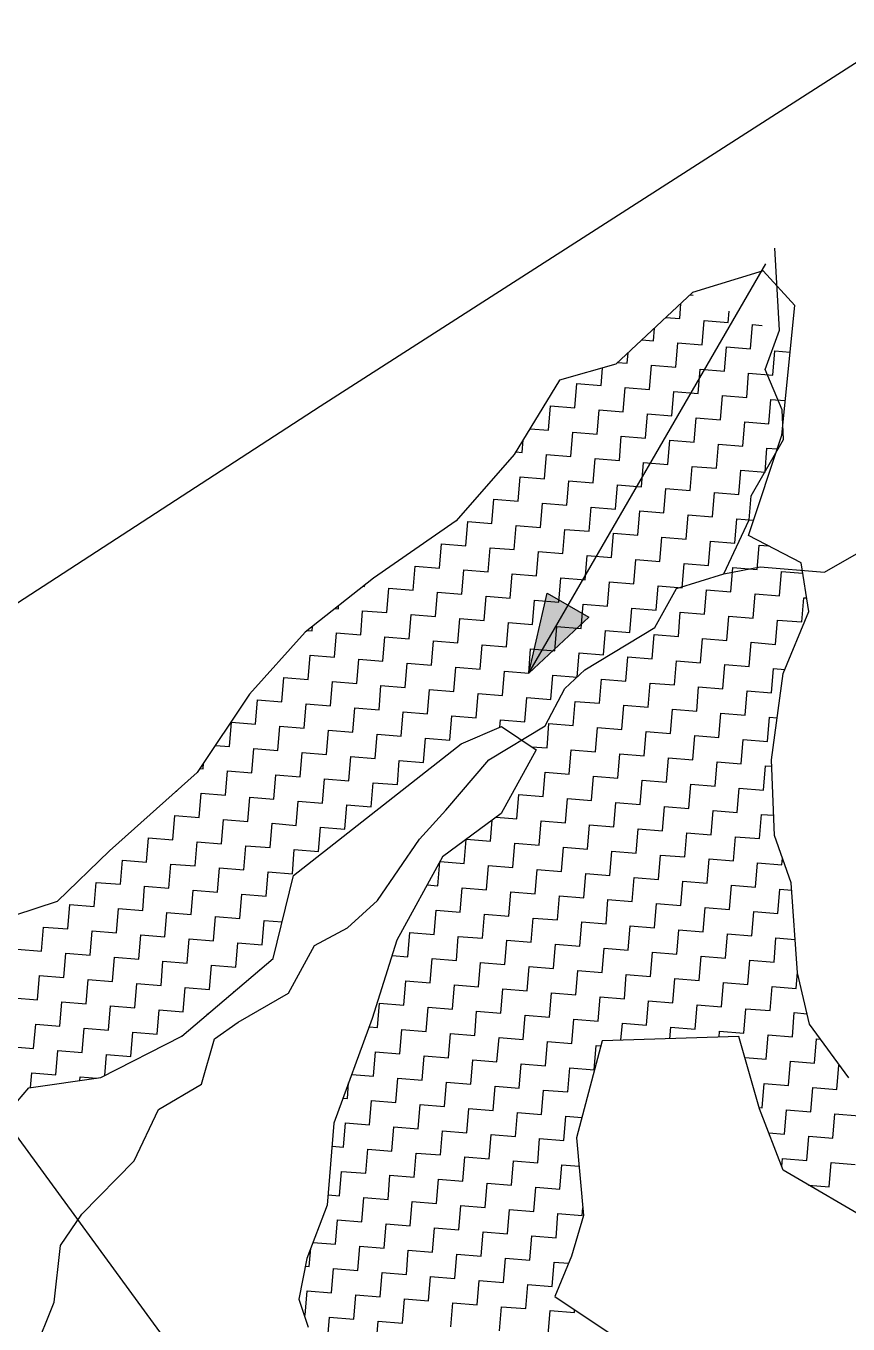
# Model space of a CAD drawing. Header units: metres. Extents: x 286589 to 288713, y 2001360 to 2004418.
# Drawn here: x 287194.5 to 287371.2, y 2003863 to 2004141.9 of the extents above; entities that cross this region are included whole.
import ezdxf

# ---------------------------------------------------------------- set-up
doc = ezdxf.new("R2010")
doc.units = ezdxf.units.M
doc.header["$MEASUREMENT"] = 0
for name, color, linetype in [('LINE_WATER', 4, 'Continuous'), ('POLY_HATCH', 12, 'Continuous'), ('POLY_PARCEL', 6, 'Continuous'), ('V_BOUND_LINE', 7, 'Continuous')]:
    doc.layers.add(name, color=color, linetype=linetype)

msp = doc.modelspace()

# ---------------------------------------------------------------- hatches: boundary and pattern name
h = msp.add_hatch(color=256)
h.paths.add_polyline_path([(287311.02, 2004017.45), (287306.56, 2004020.04), (287302.57, 2004002.86)])
h.paths.add_polyline_path([(287302.57, 2004002.86), (287315.49, 2004014.87), (287311.02, 2004017.45)])

# ---------------------------------------------------------------- linework, layer by layer
for points in [[(287302.57, 2004002.86), (287353.51, 2004090.78)], [(287302.57, 2004002.86), (287306.56, 2004020.04)], [(287306.56, 2004020.04), (287315.49, 2004014.87)], [(287302.57, 2004002.86), (287315.49, 2004014.87)]]:
    msp.add_lwpolyline(points)
at = {"layer": 'LINE_WATER'}
for p, q in [((287356.45, 2004076.56), (287355.5, 2004094.11)), ((287353.38, 2004068.08), (287356.45, 2004076.56)), ((287357.04, 2004059.44), (287353.38, 2004068.08)), ((287357.32, 2004053.07), (287357.04, 2004059.44)), ((287350.37, 2004040.93), (287357.32, 2004053.07)), ((287349.95, 2004035.8), (287350.37, 2004040.93)), ((287344.51, 2004024.16), (287349.95, 2004035.8)), ((287366.12, 2004024.56), (287374.03, 2004029.08)), ((287344.51, 2004024.16), (287352.3, 2004025.69)), ((287352.3, 2004025.69), (287366.12, 2004024.56)), ((287334.32, 2004021.02), (287344.51, 2004024.16)), ((287329.67, 2004012.66), (287334.32, 2004021.02)), ((287314.63, 2004003.56), (287329.67, 2004012.66)), ((287310.33, 2003999.55), (287314.63, 2004003.56)), ((287306.1, 2003991.55), (287310.33, 2003999.55)), ((287293.98, 2003984.2), (287306.1, 2003991.55)), ((287284.76, 2003973.44), (287293.98, 2003984.2)), ((287279.08, 2003967.16), (287284.76, 2003973.44)), ((287270.07, 2003953.99), (287279.08, 2003967.16)), ((287263.63, 2003948.17), (287270.07, 2003953.99)), ((287256.57, 2003944.37), (287263.63, 2003948.17)), ((287250.97, 2003934.11), (287256.57, 2003944.37)), ((287240.13, 2003927.85), (287250.97, 2003934.11)), ((287235.07, 2003924.29), (287240.13, 2003927.85)), ((287232.29, 2003914.59), (287235.07, 2003924.29)), ((287223.04, 2003909.14), (287232.29, 2003914.59)), ((287217.77, 2003898.06), (287223.04, 2003909.14)), ((287206.51, 2003886.67), (287217.77, 2003898.06)), ((287201.99, 2003879.89), (287206.51, 2003886.67)), ((287200.59, 2003867.7), (287201.99, 2003879.89)), ((287196.11, 2003856.55), (287200.59, 2003867.7))]:
    msp.add_line(p, q, dxfattribs=at)
at = {"layer": 'POLY_HATCH', "linetype": 'Continuous'}
for p, q in [((287337.24, 2004084.08), (287337.91, 2004084.02)), ((287335.04, 2004079.01), (287335.3, 2004082.28)), ((287332.05, 2004079.25), (287335.04, 2004079.01)), ((287339.83, 2004073.36), (287340.26, 2004078.58)), ((287340.26, 2004078.58), (287345.47, 2004078.15)), ((287345.47, 2004078.15), (287345.68, 2004080.64)), ((287329.39, 2004074.21), (287329.62, 2004076.98)), ((287350.27, 2004072.51), (287350.69, 2004077.73)), ((287350.69, 2004077.73), (287352.76, 2004077.56)), ((287326.87, 2004074.42), (287329.39, 2004074.21)), ((287334.19, 2004068.57), (287334.61, 2004073.79)), ((287334.61, 2004073.79), (287339.83, 2004073.36)), ((287344.62, 2004067.72), (287345.05, 2004072.94)), ((287345.05, 2004072.94), (287350.27, 2004072.51)), ((287323.75, 2004069.42), (287323.94, 2004071.69)), ((287355.06, 2004066.87), (287355.48, 2004072.09)), ((287355.48, 2004072.09), (287358.74, 2004071.82)), ((287318.11, 2004064.63), (287318.41, 2004068.39)), ((287321.68, 2004069.59), (287323.75, 2004069.42)), ((287328.54, 2004063.78), (287328.97, 2004068.99)), ((287328.97, 2004068.99), (287334.19, 2004068.57)), ((287338.98, 2004062.93), (287339.4, 2004068.14)), ((287339.4, 2004068.14), (287344.62, 2004067.72)), ((287349.42, 2004062.08), (287349.84, 2004067.29)), ((287349.84, 2004067.29), (287355.06, 2004066.87)), ((287312.46, 2004059.83), (287312.89, 2004065.05)), ((287312.89, 2004065.05), (287318.11, 2004064.63)), ((287322.9, 2004058.98), (287323.32, 2004064.2)), ((287323.32, 2004064.2), (287328.54, 2004063.78)), ((287333.34, 2004058.13), (287333.76, 2004063.35)), ((287333.76, 2004063.35), (287338.98, 2004062.93)), ((287343.77, 2004057.28), (287344.2, 2004062.5)), ((287344.2, 2004062.5), (287349.42, 2004062.08)), ((287306.82, 2004055.04), (287307.25, 2004060.26)), ((287307.25, 2004060.26), (287312.46, 2004059.83)), ((287317.26, 2004054.19), (287317.68, 2004059.41)), ((287317.68, 2004059.41), (287322.9, 2004058.98)), ((287354.21, 2004056.43), (287354.63, 2004061.65)), ((287354.63, 2004061.65), (287357.71, 2004061.4)), ((287327.69, 2004053.34), (287328.12, 2004058.56)), ((287328.12, 2004058.56), (287333.34, 2004058.13)), ((287338.13, 2004052.49), (287338.55, 2004057.71)), ((287338.55, 2004057.71), (287343.77, 2004057.28)), ((287348.56, 2004051.64), (287348.99, 2004056.86)), ((287348.99, 2004056.86), (287354.21, 2004056.43)), ((287302.86, 2004055.36), (287306.82, 2004055.04)), ((287311.61, 2004049.4), (287312.04, 2004054.62)), ((287312.04, 2004054.62), (287317.26, 2004054.19)), ((287322.05, 2004048.55), (287322.47, 2004053.77)), ((287322.47, 2004053.77), (287327.69, 2004053.34)), ((287301.18, 2004050.25), (287301.4, 2004052.96)), ((287332.49, 2004047.7), (287332.91, 2004052.91)), ((287332.91, 2004052.91), (287338.13, 2004052.49)), ((287342.92, 2004046.85), (287343.35, 2004052.06)), ((287343.35, 2004052.06), (287348.56, 2004051.64)), ((287353.36, 2004046), (287353.78, 2004051.21)), ((287353.78, 2004051.21), (287355.99, 2004051.03)), ((287299.82, 2004050.36), (287301.18, 2004050.25)), ((287305.97, 2004044.61), (287306.39, 2004049.82)), ((287306.39, 2004049.82), (287311.61, 2004049.4)), ((287316.41, 2004043.75), (287316.83, 2004048.97)), ((287316.83, 2004048.97), (287322.05, 2004048.55)), ((287326.84, 2004042.9), (287327.27, 2004048.12)), ((287327.27, 2004048.12), (287332.49, 2004047.7)), ((287300.33, 2004039.81), (287300.75, 2004045.03)), ((287300.75, 2004045.03), (287305.97, 2004044.61)), ((287337.28, 2004042.05), (287337.7, 2004047.27)), ((287337.7, 2004047.27), (287342.92, 2004046.85)), ((287347.71, 2004041.2), (287348.14, 2004046.42)), ((287348.14, 2004046.42), (287353.36, 2004046)), ((287310.76, 2004038.96), (287311.19, 2004044.18)), ((287311.19, 2004044.18), (287316.41, 2004043.75)), ((287321.2, 2004038.11), (287321.62, 2004043.33)), ((287321.62, 2004043.33), (287326.84, 2004042.9)), ((287331.63, 2004037.26), (287332.06, 2004042.48)), ((287332.06, 2004042.48), (287337.28, 2004042.05)), ((287294.68, 2004035.02), (287295.11, 2004040.24)), ((287295.11, 2004040.24), (287300.33, 2004039.81)), ((287342.07, 2004036.41), (287342.5, 2004041.63)), ((287342.5, 2004041.63), (287347.71, 2004041.2)), ((287305.12, 2004034.17), (287305.54, 2004039.39)), ((287305.54, 2004039.39), (287310.76, 2004038.96)), ((287315.55, 2004033.32), (287315.98, 2004038.54)), ((287315.98, 2004038.54), (287321.2, 2004038.11)), ((287325.99, 2004032.47), (287326.42, 2004037.69)), ((287326.42, 2004037.69), (287331.63, 2004037.26)), ((287336.43, 2004031.62), (287336.85, 2004036.84)), ((287336.85, 2004036.84), (287342.07, 2004036.41)), ((287289.04, 2004030.23), (287289.46, 2004035.45)), ((287289.46, 2004035.45), (287294.68, 2004035.02)), ((287299.48, 2004029.38), (287299.9, 2004034.59)), ((287299.9, 2004034.59), (287305.12, 2004034.17)), ((287346.86, 2004030.77), (287347.29, 2004035.98)), ((287347.29, 2004035.98), (287350.89, 2004035.69)), ((287309.91, 2004028.53), (287310.34, 2004033.74)), ((287310.34, 2004033.74), (287315.55, 2004033.32)), ((287320.35, 2004027.68), (287320.77, 2004032.89)), ((287320.77, 2004032.89), (287325.99, 2004032.47)), ((287330.78, 2004026.82), (287331.21, 2004032.04)), ((287331.21, 2004032.04), (287336.43, 2004031.62)), ((287341.22, 2004025.97), (287341.65, 2004031.19)), ((287341.65, 2004031.19), (287346.86, 2004030.77)), ((287283.4, 2004025.43), (287283.82, 2004030.65)), ((287283.82, 2004030.65), (287289.04, 2004030.23)), ((287293.83, 2004024.58), (287294.26, 2004029.8)), ((287294.26, 2004029.8), (287299.48, 2004029.38)), ((287304.27, 2004023.73), (287304.69, 2004028.95)), ((287304.69, 2004028.95), (287309.91, 2004028.53)), ((287351.66, 2004025.12), (287352.08, 2004030.34)), ((287352.08, 2004030.34), (287354.14, 2004030.17)), ((287277.75, 2004020.64), (287278.18, 2004025.86)), ((287278.18, 2004025.86), (287283.4, 2004025.43)), ((287314.7, 2004022.88), (287315.13, 2004028.1)), ((287315.13, 2004028.1), (287320.35, 2004027.68)), ((287325.14, 2004022.03), (287325.57, 2004027.25)), ((287325.57, 2004027.25), (287330.78, 2004026.82)), ((287335.58, 2004021.18), (287336, 2004026.4)), ((287336, 2004026.4), (287341.22, 2004025.97)), ((287346.01, 2004020.33), (287346.44, 2004025.55)), ((287346.44, 2004025.55), (287351.66, 2004025.12)), ((287288.19, 2004019.79), (287288.61, 2004025.01)), ((287288.61, 2004025.01), (287293.83, 2004024.58)), ((287298.62, 2004018.94), (287299.05, 2004024.16)), ((287299.05, 2004024.16), (287304.27, 2004023.73)), ((287309.06, 2004018.09), (287309.49, 2004023.31)), ((287309.49, 2004023.31), (287314.7, 2004022.88)), ((287356.45, 2004019.48), (287356.87, 2004024.7)), ((287356.87, 2004024.7), (287361.49, 2004024.32)), ((287267.07, 2004021.51), (287267.32, 2004021.49)), ((287267.32, 2004021.49), (287267.33, 2004021.72)), ((287272.11, 2004015.85), (287272.53, 2004021.07)), ((287272.53, 2004021.07), (287277.75, 2004020.64)), ((287282.54, 2004015), (287282.97, 2004020.22)), ((287282.97, 2004020.22), (287288.19, 2004019.79)), ((287319.5, 2004017.24), (287319.92, 2004022.46)), ((287319.92, 2004022.46), (287325.14, 2004022.03)), ((287329.93, 2004016.39), (287330.36, 2004021.61)), ((287330.36, 2004021.61), (287335.58, 2004021.18)), ((287340.37, 2004015.54), (287340.79, 2004020.76)), ((287340.79, 2004020.76), (287346.01, 2004020.33)), ((287350.81, 2004014.69), (287351.23, 2004019.9)), ((287351.23, 2004019.9), (287356.45, 2004019.48)), ((287261.67, 2004016.7), (287261.72, 2004017.31)), ((287292.98, 2004014.15), (287293.41, 2004019.37)), ((287293.41, 2004019.37), (287298.62, 2004018.94)), ((287303.42, 2004013.3), (287303.84, 2004018.51)), ((287303.84, 2004018.51), (287309.06, 2004018.09)), ((287313.85, 2004012.45), (287314.28, 2004017.66)), ((287314.28, 2004017.66), (287319.5, 2004017.24)), ((287361.24, 2004013.84), (287361.67, 2004019.05)), ((287361.67, 2004019.05), (287362.31, 2004019)), ((287261.02, 2004016.75), (287261.67, 2004016.7)), ((287266.47, 2004011.06), (287266.89, 2004016.27)), ((287266.89, 2004016.27), (287272.11, 2004015.85)), ((287276.9, 2004010.21), (287277.33, 2004015.42)), ((287277.33, 2004015.42), (287282.54, 2004015)), ((287287.34, 2004009.35), (287287.76, 2004014.57)), ((287287.76, 2004014.57), (287292.98, 2004014.15)), ((287324.29, 2004011.6), (287324.71, 2004016.81)), ((287324.71, 2004016.81), (287329.93, 2004016.39)), ((287334.73, 2004010.74), (287335.15, 2004015.96)), ((287335.15, 2004015.96), (287340.37, 2004015.54)), ((287345.16, 2004009.89), (287345.59, 2004015.11)), ((287345.59, 2004015.11), (287350.81, 2004014.69)), ((287254.97, 2004011.99), (287256.03, 2004011.91)), ((287256.03, 2004011.91), (287256.11, 2004012.89)), ((287297.77, 2004008.5), (287298.2, 2004013.72)), ((287298.2, 2004013.72), (287303.42, 2004013.3)), ((287308.21, 2004007.65), (287308.64, 2004012.87)), ((287308.64, 2004012.87), (287313.85, 2004012.45)), ((287318.65, 2004006.8), (287319.07, 2004012.02)), ((287319.07, 2004012.02), (287324.29, 2004011.6)), ((287355.6, 2004009.04), (287356.02, 2004014.26)), ((287356.02, 2004014.26), (287361.24, 2004013.84)), ((287260.82, 2004006.26), (287261.25, 2004011.48)), ((287261.25, 2004011.48), (287266.47, 2004011.06)), ((287271.26, 2004005.41), (287271.68, 2004010.63)), ((287271.68, 2004010.63), (287276.9, 2004010.21)), ((287281.69, 2004004.56), (287282.12, 2004009.78)), ((287282.12, 2004009.78), (287287.34, 2004009.35)), ((287292.13, 2004003.71), (287292.56, 2004008.93)), ((287292.56, 2004008.93), (287297.77, 2004008.5)), ((287329.08, 2004005.95), (287329.51, 2004011.17)), ((287329.51, 2004011.17), (287334.73, 2004010.74)), ((287339.52, 2004005.1), (287339.94, 2004010.32)), ((287339.94, 2004010.32), (287345.16, 2004009.89)), ((287349.95, 2004004.25), (287350.38, 2004009.47)), ((287350.38, 2004009.47), (287355.6, 2004009.04)), ((287255.18, 2004001.47), (287255.6, 2004006.69)), ((287255.6, 2004006.69), (287260.82, 2004006.26)), ((287302.57, 2004002.86), (287302.99, 2004008.08)), ((287302.99, 2004008.08), (287308.21, 2004007.65)), ((287313, 2004002.01), (287313.43, 2004007.23)), ((287313.43, 2004007.23), (287318.65, 2004006.8)), ((287323.44, 2004001.16), (287323.86, 2004006.38)), ((287323.86, 2004006.38), (287329.08, 2004005.95)), ((287265.61, 2004000.62), (287266.04, 2004005.84)), ((287266.04, 2004005.84), (287271.26, 2004005.41)), ((287276.05, 2003999.77), (287276.48, 2004004.99)), ((287276.48, 2004004.99), (287281.69, 2004004.56)), ((287286.49, 2003998.92), (287286.91, 2004004.14)), ((287286.91, 2004004.14), (287292.13, 2004003.71)), ((287296.92, 2003998.07), (287297.35, 2004003.29)), ((287297.35, 2004003.29), (287302.57, 2004002.86)), ((287333.88, 2004000.31), (287334.3, 2004005.53)), ((287334.3, 2004005.53), (287339.52, 2004005.1)), ((287344.31, 2003999.46), (287344.74, 2004004.68)), ((287344.74, 2004004.68), (287349.95, 2004004.25)), ((287354.75, 2003998.61), (287355.17, 2004003.83)), ((287355.17, 2004003.83), (287357.6, 2004003.63)), ((287249.53, 2003996.68), (287249.96, 2004001.9)), ((287249.96, 2004001.9), (287255.18, 2004001.47)), ((287259.97, 2003995.83), (287260.4, 2004001.05)), ((287260.4, 2004001.05), (287265.61, 2004000.62)), ((287307.36, 2003997.22), (287307.78, 2004002.44)), ((287307.78, 2004002.44), (287313, 2004002.01)), ((287317.8, 2003996.37), (287318.22, 2004001.58)), ((287318.22, 2004001.58), (287323.44, 2004001.16)), ((287328.23, 2003995.52), (287328.66, 2004000.73)), ((287328.66, 2004000.73), (287333.88, 2004000.31)), ((287270.41, 2003994.98), (287270.83, 2004000.19)), ((287270.83, 2004000.19), (287276.05, 2003999.77)), ((287280.84, 2003994.13), (287281.27, 2003999.34)), ((287281.27, 2003999.34), (287286.49, 2003998.92)), ((287291.28, 2003993.28), (287291.71, 2003998.49)), ((287291.71, 2003998.49), (287296.92, 2003998.07)), ((287301.72, 2003992.42), (287302.14, 2003997.64)), ((287302.14, 2003997.64), (287307.36, 2003997.22)), ((287338.67, 2003994.67), (287339.09, 2003999.88)), ((287339.09, 2003999.88), (287344.31, 2003999.46)), ((287349.1, 2003993.81), (287349.53, 2003999.03)), ((287349.53, 2003999.03), (287354.75, 2003998.61)), ((287243.89, 2003991.89), (287244.32, 2003997.1)), ((287244.32, 2003997.1), (287249.53, 2003996.68)), ((287254.33, 2003991.03), (287254.75, 2003996.25)), ((287254.75, 2003996.25), (287259.97, 2003995.83)), ((287264.76, 2003990.18), (287265.19, 2003995.4)), ((287265.19, 2003995.4), (287270.41, 2003994.98)), ((287312.15, 2003991.57), (287312.58, 2003996.79)), ((287312.58, 2003996.79), (287317.8, 2003996.37)), ((287322.59, 2003990.72), (287323.01, 2003995.94)), ((287323.01, 2003995.94), (287328.23, 2003995.52)), ((287333.02, 2003989.87), (287333.45, 2003995.09)), ((287333.45, 2003995.09), (287338.67, 2003994.67)), ((287238.25, 2003987.09), (287238.67, 2003992.31)), ((287238.67, 2003992.31), (287243.89, 2003991.89)), ((287275.2, 2003989.33), (287275.63, 2003994.55)), ((287275.63, 2003994.55), (287280.84, 2003994.13)), ((287285.64, 2003988.48), (287286.06, 2003993.7)), ((287286.06, 2003993.7), (287291.28, 2003993.28)), ((287296.37, 2003991.25), (287296.5, 2003992.85)), ((287296.5, 2003992.85), (287301.72, 2003992.42)), ((287306.51, 2003986.78), (287306.93, 2003992)), ((287306.93, 2003992), (287312.15, 2003991.57)), ((287343.46, 2003989.02), (287343.89, 2003994.24)), ((287343.89, 2003994.24), (287349.1, 2003993.81)), ((287353.9, 2003988.17), (287354.32, 2003993.39)), ((287354.32, 2003993.39), (287355.95, 2003993.26)), ((287248.68, 2003986.24), (287249.11, 2003991.46)), ((287249.11, 2003991.46), (287254.33, 2003991.03)), ((287259.12, 2003985.39), (287259.55, 2003990.61)), ((287259.55, 2003990.61), (287264.76, 2003990.18)), ((287269.56, 2003984.54), (287269.98, 2003989.76)), ((287269.98, 2003989.76), (287275.2, 2003989.33)), ((287316.94, 2003985.93), (287317.37, 2003991.15)), ((287317.37, 2003991.15), (287322.59, 2003990.72)), ((287327.38, 2003985.08), (287327.81, 2003990.3)), ((287327.81, 2003990.3), (287333.02, 2003989.87)), ((287337.82, 2003984.23), (287338.24, 2003989.45)), ((287338.24, 2003989.45), (287343.46, 2003989.02)), ((287235.24, 2003987.34), (287238.25, 2003987.09)), ((287243.04, 2003981.45), (287243.47, 2003986.67)), ((287243.47, 2003986.67), (287248.68, 2003986.24)), ((287279.99, 2003983.69), (287280.42, 2003988.91)), ((287280.42, 2003988.91), (287285.64, 2003988.48)), ((287303.16, 2003987.05), (287306.51, 2003986.78)), ((287348.25, 2003983.38), (287348.68, 2003988.6)), ((287348.68, 2003988.6), (287353.9, 2003988.17)), ((287253.48, 2003980.6), (287253.9, 2003985.82)), ((287253.9, 2003985.82), (287259.12, 2003985.39)), ((287263.91, 2003979.75), (287264.34, 2003984.97)), ((287264.34, 2003984.97), (287269.56, 2003984.54)), ((287274.35, 2003978.9), (287274.77, 2003984.11)), ((287274.77, 2003984.11), (287279.99, 2003983.69)), ((287311.3, 2003981.14), (287311.73, 2003986.36)), ((287311.73, 2003986.36), (287316.94, 2003985.93)), ((287321.74, 2003980.29), (287322.16, 2003985.51)), ((287322.16, 2003985.51), (287327.38, 2003985.08)), ((287332.17, 2003979.44), (287332.6, 2003984.65)), ((287332.6, 2003984.65), (287337.82, 2003984.23)), ((287342.61, 2003978.59), (287343.04, 2003983.8)), ((287343.04, 2003983.8), (287348.25, 2003983.38)), ((287231.92, 2003982.36), (287232.6, 2003982.3)), ((287232.6, 2003982.3), (287232.71, 2003983.53)), ((287237.4, 2003976.66), (287237.82, 2003981.87)), ((287237.82, 2003981.87), (287243.04, 2003981.45)), ((287247.83, 2003975.81), (287248.26, 2003981.02)), ((287248.26, 2003981.02), (287253.48, 2003980.6)), ((287305.66, 2003976.34), (287306.08, 2003981.56)), ((287306.08, 2003981.56), (287311.3, 2003981.14)), ((287353.05, 2003977.73), (287353.47, 2003982.95)), ((287353.47, 2003982.95), (287354.79, 2003982.85)), ((287258.27, 2003974.95), (287258.7, 2003980.17)), ((287258.7, 2003980.17), (287263.91, 2003979.75)), ((287268.71, 2003974.1), (287269.13, 2003979.32)), ((287269.13, 2003979.32), (287274.35, 2003978.9)), ((287316.09, 2003975.49), (287316.52, 2003980.71)), ((287316.52, 2003980.71), (287321.74, 2003980.29)), ((287326.53, 2003974.64), (287326.96, 2003979.86)), ((287326.96, 2003979.86), (287332.17, 2003979.44)), ((287336.97, 2003973.79), (287337.39, 2003979.01)), ((287337.39, 2003979.01), (287342.61, 2003978.59)), ((287347.4, 2003972.94), (287347.83, 2003978.16)), ((287347.83, 2003978.16), (287353.05, 2003977.73)), ((287226.88, 2003977.51), (287226.96, 2003977.51)), ((287226.96, 2003977.51), (287226.97, 2003977.59)), ((287231.75, 2003971.86), (287232.18, 2003977.08)), ((287232.18, 2003977.08), (287237.4, 2003976.66)), ((287242.19, 2003971.01), (287242.62, 2003976.23)), ((287242.62, 2003976.23), (287247.83, 2003975.81)), ((287252.63, 2003970.16), (287253.05, 2003975.38)), ((287253.05, 2003975.38), (287258.27, 2003974.95)), ((287300.01, 2003971.55), (287300.44, 2003976.77)), ((287300.44, 2003976.77), (287305.66, 2003976.34)), ((287310.45, 2003970.7), (287310.88, 2003975.92)), ((287310.88, 2003975.92), (287316.09, 2003975.49)), ((287263.06, 2003969.31), (287263.49, 2003974.53)), ((287263.49, 2003974.53), (287268.71, 2003974.1)), ((287320.89, 2003969.85), (287321.31, 2003975.07)), ((287321.31, 2003975.07), (287326.53, 2003974.64)), ((287331.32, 2003969), (287331.75, 2003974.22)), ((287331.75, 2003974.22), (287336.97, 2003973.79)), ((287341.76, 2003968.15), (287342.18, 2003973.37)), ((287342.18, 2003973.37), (287347.4, 2003972.94)), ((287352.2, 2003967.3), (287352.62, 2003972.52)), ((287352.62, 2003972.52), (287355.21, 2003972.31)), ((287226.11, 2003967.07), (287226.54, 2003972.29)), ((287226.54, 2003972.29), (287231.75, 2003971.86)), ((287236.55, 2003966.22), (287236.97, 2003971.44)), ((287236.97, 2003971.44), (287242.19, 2003971.01)), ((287246.98, 2003965.37), (287247.41, 2003970.59)), ((287247.41, 2003970.59), (287252.63, 2003970.16)), ((287257.42, 2003964.52), (287257.84, 2003969.74)), ((287257.84, 2003969.74), (287263.06, 2003969.31)), ((287294.37, 2003966.76), (287294.74, 2003971.27)), ((287295.61, 2003971.91), (287300.01, 2003971.55)), ((287304.81, 2003965.91), (287305.23, 2003971.13)), ((287305.23, 2003971.13), (287310.45, 2003970.7)), ((287315.24, 2003965.06), (287315.67, 2003970.28)), ((287315.67, 2003970.28), (287320.89, 2003969.85)), ((287220.47, 2003962.28), (287220.89, 2003967.5)), ((287220.89, 2003967.5), (287226.11, 2003967.07)), ((287288.73, 2003961.97), (287289.15, 2003967.13)), ((287289.21, 2003967.18), (287294.37, 2003966.76)), ((287325.68, 2003964.21), (287326.11, 2003969.43)), ((287326.11, 2003969.43), (287331.32, 2003969)), ((287336.12, 2003963.36), (287336.54, 2003968.57)), ((287336.54, 2003968.57), (287341.76, 2003968.15)), ((287346.55, 2003962.51), (287346.98, 2003967.72)), ((287346.98, 2003967.72), (287352.2, 2003967.3)), ((287230.9, 2003961.43), (287231.33, 2003966.65)), ((287231.33, 2003966.65), (287236.55, 2003966.22)), ((287241.34, 2003960.58), (287241.76, 2003965.79)), ((287241.76, 2003965.79), (287246.98, 2003965.37)), ((287251.78, 2003959.73), (287252.2, 2003964.94)), ((287252.2, 2003964.94), (287257.42, 2003964.52)), ((287299.16, 2003961.12), (287299.59, 2003966.33)), ((287299.59, 2003966.33), (287304.81, 2003965.91)), ((287309.6, 2003960.27), (287310.03, 2003965.48)), ((287310.03, 2003965.48), (287315.24, 2003965.06)), ((287320.04, 2003959.41), (287320.46, 2003964.63)), ((287320.46, 2003964.63), (287325.68, 2003964.21)), ((287214.82, 2003957.49), (287215.25, 2003962.7)), ((287215.25, 2003962.7), (287220.47, 2003962.28)), ((287225.26, 2003956.63), (287225.69, 2003961.85)), ((287225.69, 2003961.85), (287230.9, 2003961.43)), ((287283.08, 2003957.17), (287283.5, 2003962.33)), ((287283.54, 2003962.39), (287288.73, 2003961.97)), ((287293.52, 2003956.32), (287293.95, 2003961.54)), ((287293.95, 2003961.54), (287299.16, 2003961.12)), ((287330.47, 2003958.56), (287330.9, 2003963.78)), ((287330.9, 2003963.78), (287336.12, 2003963.36)), ((287340.91, 2003957.71), (287341.33, 2003962.93)), ((287341.33, 2003962.93), (287346.55, 2003962.51)), ((287351.34, 2003956.86), (287351.77, 2003962.08)), ((287351.77, 2003962.08), (287356.99, 2003961.66)), ((287356.99, 2003961.66), (287357.11, 2003963.1)), ((287235.7, 2003955.78), (287236.12, 2003961)), ((287236.12, 2003961), (287241.34, 2003960.58)), ((287246.13, 2003954.93), (287246.56, 2003960.15)), ((287246.56, 2003960.15), (287251.78, 2003959.73)), ((287303.96, 2003955.47), (287304.38, 2003960.69)), ((287304.38, 2003960.69), (287309.6, 2003960.27)), ((287314.39, 2003954.62), (287314.82, 2003959.84)), ((287314.82, 2003959.84), (287320.04, 2003959.41)), ((287324.83, 2003953.77), (287325.25, 2003958.99)), ((287325.25, 2003958.99), (287330.47, 2003958.56)), ((287209.18, 2003952.69), (287209.61, 2003957.91)), ((287209.61, 2003957.91), (287214.82, 2003957.49)), ((287219.62, 2003951.84), (287220.04, 2003957.06)), ((287220.04, 2003957.06), (287225.26, 2003956.63)), ((287230.05, 2003950.99), (287230.48, 2003956.21)), ((287230.48, 2003956.21), (287235.7, 2003955.78)), ((287280.78, 2003957.36), (287283.08, 2003957.17)), ((287287.88, 2003951.53), (287288.3, 2003956.75)), ((287288.3, 2003956.75), (287293.52, 2003956.32)), ((287298.31, 2003950.68), (287298.74, 2003955.9)), ((287298.74, 2003955.9), (287303.96, 2003955.47)), ((287335.27, 2003952.92), (287335.69, 2003958.14)), ((287335.69, 2003958.14), (287340.91, 2003957.71)), ((287345.7, 2003952.07), (287346.13, 2003957.29)), ((287346.13, 2003957.29), (287351.34, 2003956.86)), ((287356.14, 2003951.22), (287356.56, 2003956.44)), ((287356.56, 2003956.44), (287359.1, 2003956.23)), ((287203.54, 2003947.9), (287203.96, 2003953.12)), ((287203.96, 2003953.12), (287209.18, 2003952.69)), ((287240.49, 2003950.14), (287240.91, 2003955.36)), ((287240.91, 2003955.36), (287246.13, 2003954.93)), ((287308.75, 2003949.83), (287309.17, 2003955.05)), ((287309.17, 2003955.05), (287314.39, 2003954.62)), ((287319.19, 2003948.98), (287319.61, 2003954.2)), ((287319.61, 2003954.2), (287324.83, 2003953.77)), ((287329.62, 2003948.13), (287330.05, 2003953.35)), ((287330.05, 2003953.35), (287335.27, 2003952.92)), ((287213.97, 2003947.05), (287214.4, 2003952.27)), ((287214.4, 2003952.27), (287219.62, 2003951.84)), ((287224.41, 2003946.2), (287224.83, 2003951.42)), ((287224.83, 2003951.42), (287230.05, 2003950.99)), ((287234.85, 2003945.35), (287235.27, 2003950.57)), ((287235.27, 2003950.57), (287240.49, 2003950.14)), ((287282.23, 2003946.74), (287282.66, 2003951.96)), ((287282.66, 2003951.96), (287287.88, 2003951.53)), ((287292.67, 2003945.89), (287293.1, 2003951.11)), ((287293.1, 2003951.11), (287298.31, 2003950.68)), ((287303.11, 2003945.04), (287303.53, 2003950.25)), ((287303.53, 2003950.25), (287308.75, 2003949.83)), ((287340.06, 2003947.28), (287340.48, 2003952.5)), ((287340.48, 2003952.5), (287345.7, 2003952.07)), ((287350.49, 2003946.43), (287350.92, 2003951.64)), ((287350.92, 2003951.64), (287356.14, 2003951.22)), ((287197.89, 2003943.11), (287198.32, 2003948.32)), ((287198.32, 2003948.32), (287203.54, 2003947.9)), ((287208.33, 2003942.26), (287208.75, 2003947.47)), ((287208.75, 2003947.47), (287213.97, 2003947.05)), ((287245.28, 2003944.5), (287245.71, 2003949.71)), ((287245.71, 2003949.71), (287249.59, 2003949.4)), ((287313.54, 2003944.19), (287313.97, 2003949.4)), ((287313.97, 2003949.4), (287319.19, 2003948.98)), ((287323.98, 2003943.33), (287324.4, 2003948.55)), ((287324.4, 2003948.55), (287329.62, 2003948.13)), ((287334.41, 2003942.48), (287334.84, 2003947.7)), ((287334.84, 2003947.7), (287340.06, 2003947.28)), ((287218.77, 2003941.41), (287219.19, 2003946.62)), ((287219.19, 2003946.62), (287224.41, 2003946.2)), ((287229.2, 2003940.55), (287229.63, 2003945.77)), ((287229.63, 2003945.77), (287234.85, 2003945.35)), ((287239.64, 2003939.7), (287240.06, 2003944.92)), ((287240.06, 2003944.92), (287245.28, 2003944.5)), ((287276.59, 2003941.94), (287277.02, 2003947.16)), ((287277.02, 2003947.16), (287282.23, 2003946.74)), ((287287.03, 2003941.09), (287287.45, 2003946.31)), ((287287.45, 2003946.31), (287292.67, 2003945.89)), ((287297.46, 2003940.24), (287297.89, 2003945.46)), ((287297.89, 2003945.46), (287303.11, 2003945.04)), ((287307.9, 2003939.39), (287308.32, 2003944.61)), ((287308.32, 2003944.61), (287313.54, 2003944.19)), ((287344.85, 2003941.63), (287345.28, 2003946.85)), ((287345.28, 2003946.85), (287350.49, 2003946.43)), ((287355.29, 2003940.78), (287355.71, 2003946)), ((287355.71, 2003946), (287359.86, 2003945.66)), ((287192.68, 2003943.53), (287197.89, 2003943.11)), ((287202.69, 2003937.46), (287203.11, 2003942.68)), ((287203.11, 2003942.68), (287208.33, 2003942.26)), ((287213.12, 2003936.61), (287213.55, 2003941.83)), ((287213.55, 2003941.83), (287218.77, 2003941.41)), ((287273.22, 2003942.22), (287276.59, 2003941.94)), ((287318.33, 2003938.54), (287318.76, 2003943.76)), ((287318.76, 2003943.76), (287323.98, 2003943.33)), ((287328.77, 2003937.69), (287329.2, 2003942.91)), ((287329.2, 2003942.91), (287334.41, 2003942.48)), ((287339.21, 2003936.84), (287339.63, 2003942.06)), ((287339.63, 2003942.06), (287344.85, 2003941.63)), ((287223.56, 2003935.76), (287223.98, 2003940.98)), ((287223.98, 2003940.98), (287229.2, 2003940.55)), ((287233.99, 2003934.91), (287234.42, 2003940.13)), ((287234.42, 2003940.13), (287239.64, 2003939.7)), ((287244.85, 2003939.15), (287244.86, 2003939.28)), ((287244.86, 2003939.28), (287244.99, 2003939.27)), ((287281.38, 2003936.3), (287281.81, 2003941.52)), ((287281.81, 2003941.52), (287287.03, 2003941.09)), ((287291.82, 2003935.45), (287292.24, 2003940.67)), ((287292.24, 2003940.67), (287297.46, 2003940.24)), ((287302.26, 2003934.6), (287302.68, 2003939.82)), ((287302.68, 2003939.82), (287307.9, 2003939.39)), ((287349.64, 2003935.99), (287350.07, 2003941.21)), ((287350.07, 2003941.21), (287355.29, 2003940.78)), ((287197.04, 2003932.67), (287197.47, 2003937.89)), ((287197.47, 2003937.89), (287202.69, 2003937.46)), ((287207.48, 2003931.82), (287207.9, 2003937.04)), ((287207.9, 2003937.04), (287213.12, 2003936.61)), ((287275.74, 2003931.51), (287276.16, 2003936.73)), ((287276.16, 2003936.73), (287281.38, 2003936.3)), ((287312.69, 2003933.75), (287313.12, 2003938.97)), ((287313.12, 2003938.97), (287318.33, 2003938.54)), ((287323.13, 2003932.9), (287323.55, 2003938.12)), ((287323.55, 2003938.12), (287328.77, 2003937.69)), ((287333.56, 2003932.05), (287333.99, 2003937.27)), ((287333.99, 2003937.27), (287339.21, 2003936.84)), ((287344, 2003931.2), (287344.43, 2003936.42)), ((287344.43, 2003936.42), (287349.64, 2003935.99)), ((287360.08, 2003935.14), (287360.36, 2003938.6)), ((287217.92, 2003930.97), (287218.34, 2003936.19)), ((287218.34, 2003936.19), (287223.56, 2003935.76)), ((287228.35, 2003930.12), (287228.78, 2003935.34)), ((287228.78, 2003935.34), (287233.99, 2003934.91)), ((287239.2, 2003934.36), (287239.21, 2003934.49)), ((287239.21, 2003934.49), (287239.34, 2003934.48)), ((287286.18, 2003930.66), (287286.6, 2003935.88)), ((287286.6, 2003935.88), (287291.82, 2003935.45)), ((287296.61, 2003929.81), (287297.04, 2003935.03)), ((287297.04, 2003935.03), (287302.26, 2003934.6)), ((287307.05, 2003928.96), (287307.47, 2003934.17)), ((287307.47, 2003934.17), (287312.69, 2003933.75)), ((287354.44, 2003930.35), (287354.86, 2003935.56)), ((287354.86, 2003935.56), (287360.08, 2003935.14)), ((287191.82, 2003933.1), (287197.04, 2003932.67)), ((287201.84, 2003927.03), (287202.26, 2003932.25)), ((287202.26, 2003932.25), (287207.48, 2003931.82)), ((287212.27, 2003926.18), (287212.7, 2003931.39)), ((287212.7, 2003931.39), (287217.92, 2003930.97)), ((287270.1, 2003926.72), (287270.52, 2003931.93)), ((287270.52, 2003931.93), (287275.74, 2003931.51)), ((287280.53, 2003925.87), (287280.96, 2003931.08)), ((287280.96, 2003931.08), (287286.18, 2003930.66)), ((287317.48, 2003928.11), (287317.91, 2003933.32)), ((287317.91, 2003933.32), (287323.13, 2003932.9)), ((287327.92, 2003927.26), (287328.35, 2003932.47)), ((287328.35, 2003932.47), (287333.56, 2003932.05)), ((287338.36, 2003926.4), (287338.78, 2003931.62)), ((287338.78, 2003931.62), (287344, 2003931.2)), ((287348.79, 2003925.55), (287349.22, 2003930.77)), ((287349.22, 2003930.77), (287354.44, 2003930.35)), ((287222.71, 2003925.33), (287223.13, 2003930.54)), ((287223.13, 2003930.54), (287228.35, 2003930.12)), ((287233.56, 2003929.57), (287233.57, 2003929.69)), ((287233.57, 2003929.69), (287233.7, 2003929.68)), ((287290.97, 2003925.01), (287291.39, 2003930.23)), ((287291.39, 2003930.23), (287296.61, 2003929.81)), ((287301.4, 2003924.16), (287301.83, 2003929.38)), ((287301.83, 2003929.38), (287307.05, 2003928.96)), ((287311.84, 2003923.31), (287312.27, 2003928.53)), ((287312.27, 2003928.53), (287317.48, 2003928.11)), ((287359.23, 2003924.7), (287359.65, 2003929.92)), ((287359.65, 2003929.92), (287362.4, 2003929.7)), ((287196.19, 2003922.23), (287196.62, 2003927.45)), ((287196.62, 2003927.45), (287201.84, 2003927.03)), ((287206.63, 2003921.38), (287207.05, 2003926.6)), ((287207.05, 2003926.6), (287212.27, 2003926.18)), ((287217.06, 2003920.53), (287217.49, 2003925.75)), ((287217.49, 2003925.75), (287222.71, 2003925.33)), ((287268.27, 2003926.86), (287270.1, 2003926.72)), ((287274.89, 2003921.07), (287275.31, 2003926.29)), ((287275.31, 2003926.29), (287280.53, 2003925.87)), ((287285.32, 2003920.22), (287285.75, 2003925.44)), ((287285.75, 2003925.44), (287290.97, 2003925.01)), ((287322.4, 2003923.99), (287322.7, 2003927.68)), ((287322.7, 2003927.68), (287327.92, 2003927.26)), ((287332.93, 2003924.32), (287333.14, 2003926.83)), ((287333.14, 2003926.83), (287338.36, 2003926.4)), ((287343.47, 2003924.65), (287343.57, 2003925.98)), ((287343.57, 2003925.98), (287348.79, 2003925.55)), ((287353.59, 2003919.91), (287354.01, 2003925.13)), ((287354.01, 2003925.13), (287359.23, 2003924.7)), ((287190.97, 2003922.66), (287196.19, 2003922.23)), ((287227.92, 2003924.83), (287227.93, 2003924.9)), ((287227.93, 2003924.9), (287228.04, 2003924.89)), ((287295.76, 2003919.37), (287296.19, 2003924.59)), ((287296.19, 2003924.59), (287301.4, 2003924.16)), ((287306.2, 2003918.52), (287306.62, 2003923.74)), ((287306.62, 2003923.74), (287311.84, 2003923.31)), ((287316.63, 2003917.67), (287317.06, 2003922.89)), ((287317.06, 2003922.89), (287318.08, 2003922.8)), ((287364.02, 2003919.06), (287364.45, 2003924.28)), ((287364.45, 2003924.28), (287365.29, 2003924.21)), ((287200.98, 2003916.59), (287201.41, 2003921.81)), ((287201.41, 2003921.81), (287206.63, 2003921.38)), ((287211.48, 2003916.44), (287211.85, 2003920.96)), ((287211.85, 2003920.96), (287217.06, 2003920.53)), ((287269.25, 2003916.28), (287269.67, 2003921.5)), ((287269.67, 2003921.5), (287274.89, 2003921.07)), ((287279.68, 2003915.43), (287280.11, 2003920.65)), ((287280.11, 2003920.65), (287285.32, 2003920.22)), ((287290.12, 2003914.58), (287290.54, 2003919.8)), ((287290.54, 2003919.8), (287295.76, 2003919.37)), ((287349.04, 2003920.28), (287353.59, 2003919.91)), ((287195.51, 2003913.85), (287195.77, 2003917.02)), ((287195.77, 2003917.02), (287200.98, 2003916.59)), ((287300.55, 2003913.73), (287300.98, 2003918.95)), ((287300.98, 2003918.95), (287306.2, 2003918.52)), ((287310.99, 2003912.88), (287311.42, 2003918.1)), ((287311.42, 2003918.1), (287316.63, 2003917.67)), ((287358.38, 2003914.27), (287358.8, 2003919.49)), ((287358.8, 2003919.49), (287364.02, 2003919.06)), ((287368.81, 2003913.42), (287369.24, 2003918.63)), ((287369.24, 2003918.63), (287369.37, 2003918.62)), ((287206.14, 2003915.36), (287206.2, 2003916.17)), ((287206.2, 2003916.17), (287209.79, 2003915.87)), ((287263.6, 2003911.49), (287263.88, 2003914.87)), ((287264.54, 2003916.66), (287269.25, 2003916.28)), ((287274.04, 2003910.64), (287274.46, 2003915.85)), ((287274.46, 2003915.85), (287279.68, 2003915.43)), ((287284.47, 2003909.79), (287284.9, 2003915)), ((287284.9, 2003915), (287290.12, 2003914.58)), ((287294.91, 2003908.93), (287295.34, 2003914.15)), ((287295.34, 2003914.15), (287300.55, 2003913.73)), ((287352.73, 2003909.47), (287353.16, 2003914.69)), ((287353.16, 2003914.69), (287358.38, 2003914.27)), ((287262.67, 2003911.56), (287263.6, 2003911.49)), ((287305.35, 2003908.08), (287305.77, 2003913.3)), ((287305.77, 2003913.3), (287310.99, 2003912.88)), ((287363.17, 2003908.62), (287363.6, 2003913.84)), ((287363.6, 2003913.84), (287368.81, 2003913.42)), ((287268.39, 2003905.84), (287268.82, 2003911.06)), ((287268.82, 2003911.06), (287274.04, 2003910.64)), ((287278.83, 2003904.99), (287279.26, 2003910.21)), ((287279.26, 2003910.21), (287284.47, 2003909.79)), ((287289.27, 2003904.14), (287289.69, 2003909.36)), ((287289.69, 2003909.36), (287294.91, 2003908.93)), ((287299.7, 2003903.29), (287300.13, 2003908.51)), ((287300.13, 2003908.51), (287305.35, 2003908.08)), ((287352.11, 2003909.53), (287352.73, 2003909.47)), ((287357.53, 2003903.83), (287357.95, 2003909.05)), ((287357.95, 2003909.05), (287363.17, 2003908.62)), ((287262.75, 2003901.05), (287263.18, 2003906.27)), ((287263.18, 2003906.27), (287268.39, 2003905.84)), ((287310.14, 2003902.44), (287310.56, 2003907.66)), ((287310.56, 2003907.66), (287314.02, 2003907.38)), ((287367.96, 2003902.98), (287368.39, 2003908.2)), ((287368.39, 2003908.2), (287373.61, 2003907.77)), ((287273.19, 2003900.2), (287273.61, 2003905.42)), ((287273.61, 2003905.42), (287278.83, 2003904.99)), ((287283.62, 2003899.35), (287284.05, 2003904.57)), ((287284.05, 2003904.57), (287289.27, 2003904.14)), ((287294.06, 2003898.5), (287294.49, 2003903.72)), ((287294.49, 2003903.72), (287299.7, 2003903.29)), ((287304.5, 2003897.65), (287304.92, 2003902.87)), ((287304.92, 2003902.87), (287310.14, 2003902.44)), ((287354.17, 2003904.1), (287357.53, 2003903.83)), ((287362.32, 2003898.19), (287362.75, 2003903.41)), ((287362.75, 2003903.41), (287367.96, 2003902.98)), ((287260.3, 2003901.25), (287262.75, 2003901.05)), ((287267.54, 2003895.41), (287267.97, 2003900.63)), ((287267.97, 2003900.63), (287273.19, 2003900.2)), ((287277.98, 2003894.56), (287278.41, 2003899.77)), ((287278.41, 2003899.77), (287283.62, 2003899.35)), ((287288.42, 2003893.71), (287288.84, 2003898.92)), ((287288.84, 2003898.92), (287294.06, 2003898.5)), ((287298.85, 2003892.86), (287299.28, 2003898.07)), ((287299.28, 2003898.07), (287304.5, 2003897.65)), ((287309.29, 2003892), (287309.71, 2003897.22)), ((287309.71, 2003897.22), (287313.43, 2003896.92)), ((287356.96, 2003896.87), (287357.1, 2003898.61)), ((287357.1, 2003898.61), (287362.32, 2003898.19)), ((287367.11, 2003892.54), (287367.54, 2003897.76)), ((287367.54, 2003897.76), (287372.76, 2003897.34)), ((287261.9, 2003890.61), (287262.33, 2003895.83)), ((287262.33, 2003895.83), (287267.54, 2003895.41)), ((287272.34, 2003889.76), (287272.76, 2003894.98)), ((287272.76, 2003894.98), (287277.98, 2003894.56)), ((287282.77, 2003888.91), (287283.2, 2003894.13)), ((287283.2, 2003894.13), (287288.42, 2003893.71)), ((287293.21, 2003888.06), (287293.63, 2003893.28)), ((287293.63, 2003893.28), (287298.85, 2003892.86)), ((287303.65, 2003887.21), (287304.07, 2003892.43)), ((287304.07, 2003892.43), (287309.29, 2003892)), ((287362.73, 2003892.9), (287367.11, 2003892.54)), ((287259.45, 2003890.81), (287261.9, 2003890.61)), ((287266.69, 2003884.97), (287267.12, 2003890.19)), ((287267.12, 2003890.19), (287272.34, 2003889.76)), ((287277.13, 2003884.12), (287277.55, 2003889.34)), ((287277.55, 2003889.34), (287282.77, 2003888.91)), ((287287.57, 2003883.27), (287287.99, 2003888.49)), ((287287.99, 2003888.49), (287293.21, 2003888.06)), ((287298, 2003882.42), (287298.43, 2003887.64)), ((287298.43, 2003887.64), (287303.65, 2003887.21)), ((287308.44, 2003881.57), (287308.86, 2003886.79)), ((287308.86, 2003886.79), (287314.08, 2003886.36)), ((287314.08, 2003886.36), (287314.22, 2003888.01)), ((287261.05, 2003880.18), (287261.48, 2003885.4)), ((287261.48, 2003885.4), (287266.69, 2003884.97)), ((287271.49, 2003879.33), (287271.91, 2003884.55)), ((287271.91, 2003884.55), (287277.13, 2003884.12)), ((287281.92, 2003878.48), (287282.35, 2003883.7)), ((287282.35, 2003883.7), (287287.57, 2003883.27)), ((287256.2, 2003880.57), (287261.05, 2003880.18)), ((287292.36, 2003877.63), (287292.78, 2003882.84)), ((287292.78, 2003882.84), (287298, 2003882.42)), ((287302.79, 2003876.78), (287303.22, 2003881.99)), ((287303.22, 2003881.99), (287308.44, 2003881.57)), ((287255.41, 2003875.39), (287255.73, 2003879.35)), ((287265.84, 2003874.53), (287266.27, 2003879.75)), ((287266.27, 2003879.75), (287271.49, 2003879.33)), ((287276.28, 2003873.68), (287276.7, 2003878.9)), ((287276.7, 2003878.9), (287281.92, 2003878.48)), ((287286.72, 2003872.83), (287287.14, 2003878.05)), ((287287.14, 2003878.05), (287292.36, 2003877.63)), ((287254.56, 2003875.45), (287255.41, 2003875.39)), ((287260.2, 2003869.74), (287260.62, 2003874.96)), ((287260.62, 2003874.96), (287265.84, 2003874.53)), ((287297.15, 2003871.98), (287297.58, 2003877.2)), ((287297.58, 2003877.2), (287302.79, 2003876.78)), ((287307.59, 2003871.13), (287308.01, 2003876.35)), ((287308.01, 2003876.35), (287311.14, 2003876.1)), ((287270.64, 2003868.89), (287271.06, 2003874.11)), ((287271.06, 2003874.11), (287276.28, 2003873.68)), ((287281.07, 2003868.04), (287281.5, 2003873.26)), ((287281.5, 2003873.26), (287286.72, 2003872.83)), ((287291.51, 2003867.19), (287291.93, 2003872.41)), ((287291.93, 2003872.41), (287297.15, 2003871.98)), ((287254.56, 2003864.95), (287254.98, 2003870.17)), ((287254.98, 2003870.17), (287260.2, 2003869.74)), ((287264.99, 2003864.1), (287265.42, 2003869.32)), ((287265.42, 2003869.32), (287270.64, 2003868.89)), ((287301.94, 2003866.34), (287302.37, 2003871.56)), ((287302.37, 2003871.56), (287307.59, 2003871.13)), ((287275.43, 2003863.25), (287275.85, 2003868.47)), ((287275.85, 2003868.47), (287281.07, 2003868.04)), ((287285.86, 2003862.4), (287286.29, 2003867.62)), ((287286.29, 2003867.62), (287291.51, 2003867.19)), ((287296.3, 2003861.55), (287296.73, 2003866.76)), ((287296.73, 2003866.76), (287301.94, 2003866.34)), ((287254.3, 2003864.97), (287254.56, 2003864.95)), ((287259.35, 2003859.31), (287259.77, 2003864.52)), ((287259.77, 2003864.52), (287264.99, 2003864.1)), ((287306.74, 2003860.7), (287307.16, 2003865.91)), ((287307.16, 2003865.91), (287312.38, 2003865.49)), ((287312.38, 2003865.49), (287312.43, 2003866.1)), ((287269.78, 2003858.46), (287270.21, 2003863.67)), ((287270.21, 2003863.67), (287275.43, 2003863.25))]:
    msp.add_line(p, q, dxfattribs=at)
at = {"layer": 'POLY_HATCH'}
for p, q in [((287318.36, 2003923.87), (287312.88, 2003903.04)), ((287347.76, 2003924.78), (287318.36, 2003923.87)), ((287352.18, 2003909.29), (287347.76, 2003924.78)), ((287357.25, 2003896.12), (287352.18, 2003909.29)), ((287312.88, 2003903.04), (287314.36, 2003886.38)), ((287383.43, 2003880.75), (287357.25, 2003896.12)), ((287314.36, 2003886.38), (287311.75, 2003877.61)), ((287311.75, 2003877.61), (287308.21, 2003868.92)), ((287308.21, 2003868.92), (287324.36, 2003858.15))]:
    msp.add_line(p, q, dxfattribs=at)
for points in [[(287371.34, 2003915.93), (287362.92, 2003927.45), (287360.37, 2003938.49), (287358.99, 2003957.8), (287355.38, 2003967.95), (287354.74, 2003984.25), (287357.23, 2004002.75), (287362.75, 2004016.09), (287361.14, 2004026.56), (287349.8, 2004032.41), (287356.97, 2004053.98), (287359.74, 2004081.82), (287352.95, 2004089.27), (287337.79, 2004084.6), (287321.27, 2004069.2), (287309.16, 2004065.76), (287299.48, 2004049.81), (287286.99, 2004035.56), (287269.24, 2004023.22), (287254.5, 2004011.62), (287242.57, 2003998.31), (287231.35, 2003981.5), (287212.49, 2003964.68), (287201.26, 2003953.77), (287183.04, 2003947.87)], [(287185.33, 2003902.29), (287195.14, 2003913.8), (287210.59, 2003915.99), (287228.06, 2003924.9), (287247.65, 2003941.52), (287252.06, 2003959.38), (287288.03, 2003987.68), (287296.71, 2003991.4), (287304.19, 2003986.36), (287296.67, 2003972.7), (287284.08, 2003963.38), (287274.25, 2003945.47), (287268.94, 2003928.67), (287260.7, 2003906.2), (287259.27, 2003888.59), (287254.88, 2003877.13), (287253.19, 2003868.41), (287255.15, 2003862.34)]]:
    msp.add_lwpolyline(points, dxfattribs=at)
at = {"layer": 'POLY_PARCEL'}
msp.add_line((287314.78, 2003736.28), (287150.22, 2003961.32), dxfattribs=at)
at = {"layer": 'V_BOUND_LINE'}
for p, q in [((287385.24, 2004141.87), (287257.75, 2004060.1)), ((287257.75, 2004060.1), (287137.09, 2003981.82))]:
    msp.add_line(p, q, dxfattribs=at)

doc.saveas('drawing.dxf')
